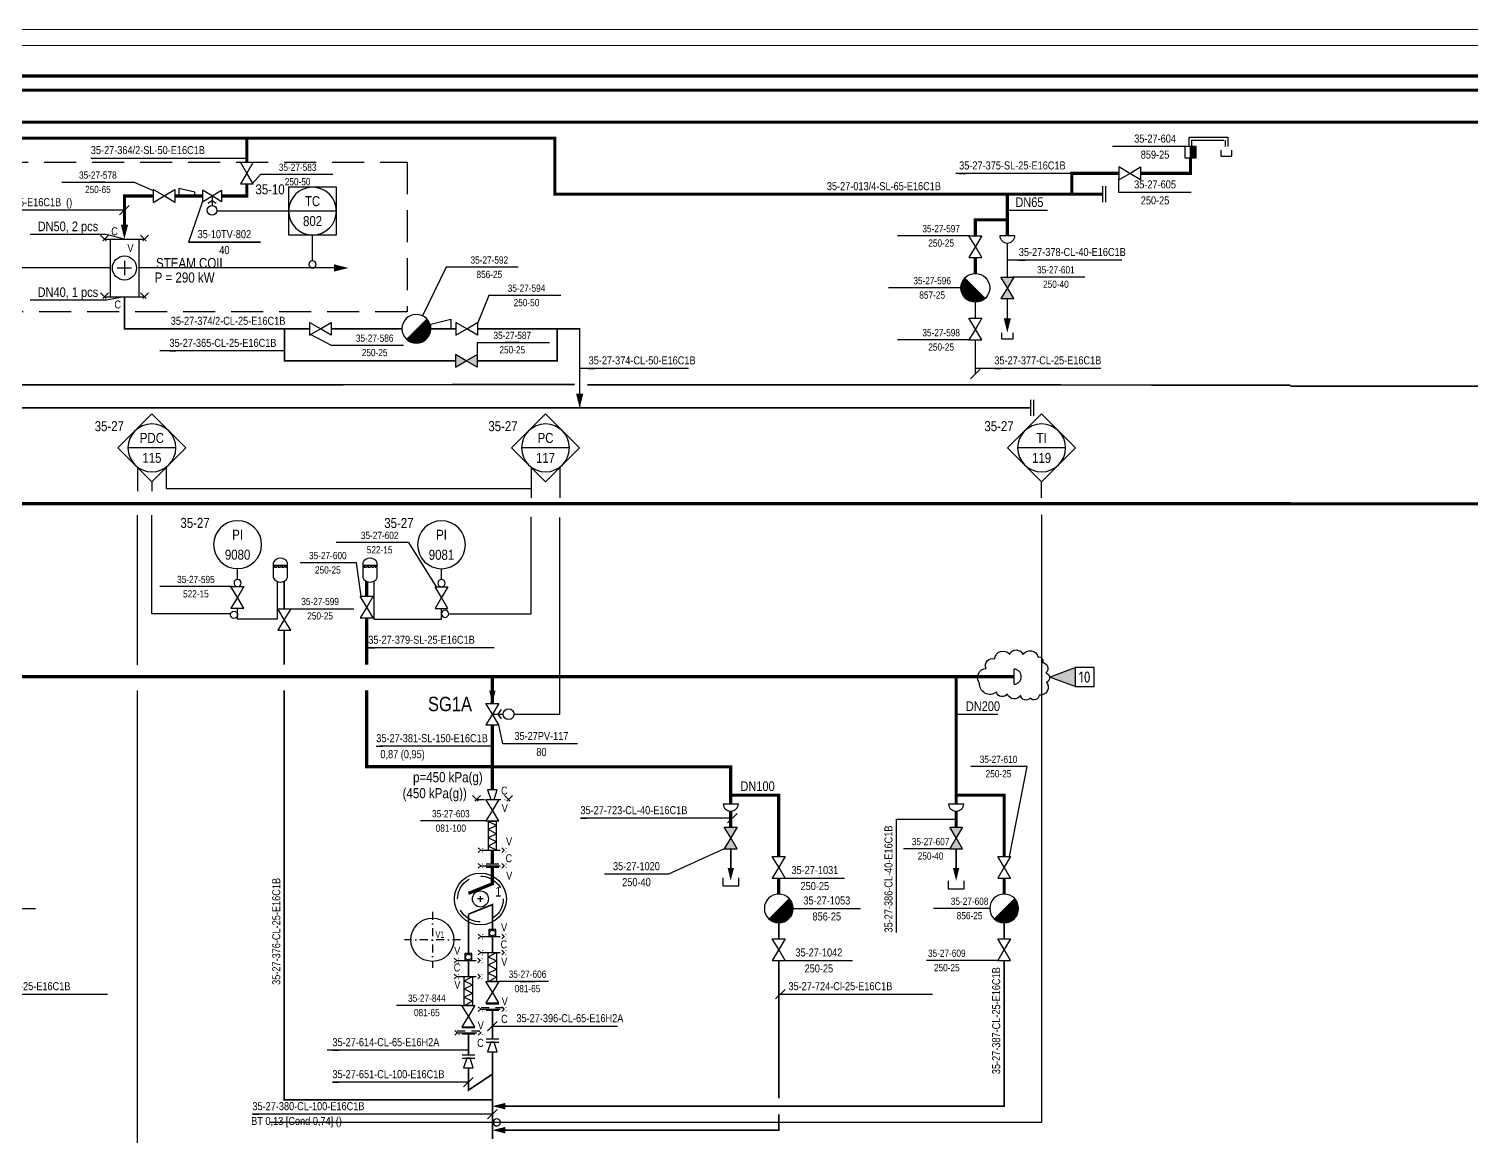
# Model space of a CAD drawing. Header units: millimetres. Extents: x -415 to 12957, y -5 to 599.
# Drawn here: x 9570.9 to 10021.5, y 248.1 to 594.2 of the extents above; entities that cross this region are included whole.
import ezdxf
from ezdxf.enums import TextEntityAlignment as Align

# ---------------------------------------------------------------- set-up
doc = ezdxf.new("R2010")
doc.units = ezdxf.units.MM
doc.header["$LTSCALE"] = 10
doc.header["$MEASUREMENT"] = 0
for name, pattern in [('CENTER', [2, 1.25, -0.25, 0.25, -0.25]), ('DASHDOT2', [0.5, 0.25, -0.125, 0, -0.125]), ('DASHED', [0.75, 0.5, -0.25]), ('DASHEDX2', [1.5, 1, -0.5])]:
    doc.linetypes.add(name, pattern=pattern)
doc.layers.get('0').update_dxf_attribs({"linetype": 'CONTINUOUS'})
doc.layers.add('BALANSSI', color=3, linetype='CONTINUOUS', lineweight=25)
for name, color, linetype in [('HOYRYPATTERIT', 7, 'CONTINUOUS'), ('HOYRYRYHMIEN NIMET', 30, 'CONTINUOUS'), ('ILMAPUTKET', 7, 'CONTINUOUS'), ('KUIVATUSSYLINTERIN_N', 7, 'CONTINUOUS'), ('KUIVATUSSYLINTERIT', 31, 'CONTINUOUS'), ('KURISTINLEVYT', 7, 'CONTINUOUS'), ('METALLILETKUT', 7, 'CONTINUOUS'), ('NAKOLASIT', 7, 'CONTINUOUS'), ('P-A-SHEET', 3, 'CONTINUOUS'), ('P-COND', 4, 'CONTINUOUS'), ('P-CVPOS', 7, 'CONTINUOUS'), ('P-DELIVERY_LIMIT', 1, 'DASHDOT2'), ('P-EQUIPMENTS', 7, 'CONTINUOUS'), ('P-FITTINGS', 7, 'CONTINUOUS'), ('P-INSTRPOS', 7, 'CONTINUOUS'), ('P-INSTRPOS_TEXTS', 7, 'CONTINUOUS'), ('P-INSTRU', 7, 'CONTINUOUS'), ('P-LINEPOS', 7, 'CONTINUOUS'), ('P-OTHER', 7, 'CONTINUOUS'), ('P-REVISIONS', 1, 'CONTINUOUS'), ('P-STEAM1', 6, 'CONTINUOUS'), ('P-SYMB', 7, 'CONTINUOUS'), ('P-TEXT', 7, 'CONTINUOUS'), ('P-VALVEPOS', 7, 'CONTINUOUS'), ('P-VENTS', 7, 'CONTINUOUS'), ('PUTKIKARTIOT', 7, 'CONTINUOUS'), ('VAC-TELA_NUMEROT', 7, 'CONTINUOUS'), ('VAC-TELAT', 31, 'CONTINUOUS'), ('VEDENEROTTIMET', 7, 'CONTINUOUS')]:
    doc.layers.add(name, color=color, linetype=linetype)
doc.styles.add('ARIAL', font='ARIALN.TTF')
doc.styles.add('ARIALN', font='ARIALN.TTF')
doc.styles.add('CTS_REV', font='isocp.shx')
doc.styles.add('LEGIBLE', font='ARIALN.TTF')
doc.styles.add('MODESTD', font='ARIALN.TTF')
doc.styles.add('ROMANS', font='ARIALN.TTF')
doc.styles.get("Standard").update_dxf_attribs({"font": 'ARIALN.TTF'})

# ---------------------------------------------------------------- blocks, each defined once
blk = doc.blocks.new('ARROW')
blk.add_solid([(-2.5, -1.25), (-2.5, 1.25), (2.5, 0)])
at = {"linetype": 'Continuous', "flags": 1}
blk.add_attdef('SYM_WIDTH', (0, 0), '', height=3, dxfattribs=at)
blk = doc.blocks.new('LPoist')
at = {"const_width": 3.75}
blk.add_lwpolyline([(1.33, 2.42, -1), (-1.33, 5.08, -5.843182)], format="xyb", dxfattribs=at)
blk.add_circle((0, 3.75), 3.75)
blk = doc.blocks.new('höyrypatteri')
for p, q in [((0, 5), (0, -5)), ((0, 5), (5, 5)), ((5, 5), (5, -5)), ((1.25, 0), (3.75, 0)), ((2.5, 1.25), (2.5, -1.25)), ((0, -5), (5, -5))]:
    blk.add_line(p, q)
blk.add_circle((2.5, 0), 2.09)
blk = doc.blocks.new('PI314')
for p, q in [((0, 2.5), (0, -2.5)), ((1, 2.5), (1, -2.5))]:
    blk.add_line(p, q)
blk = doc.blocks.new('supistuskartio')
for p, q in [((-2.5, -0.28), (-2.5, -1.464)), ((2.5, -0.28), (-2.5, -0.28)), ((-2.5, -1.464), (2.5, -2.664)), ((2.5, -2.664), (2.5, -0.28))]:
    blk.add_line(p, q)
at = {"linetype": 'Continuous', "style": 'LEGIBLE', "flags": 9}
blk.add_attdef('FC', (0, 3.5), '', height=1.8, dxfattribs=at)
blk = doc.blocks.new('PPI_0103B')
at = {"color": 0, "linetype": 'ByBlock'}
blk.add_circle((0, 0), 1.25, dxfattribs=at)
blk = doc.blocks.new('PPI_1100A')
at = {"color": 0, "linetype": 'ByBlock'}
blk.add_line((0, 0), (2, 0), dxfattribs=at)
blk = doc.blocks.new('PPI_0900A')
at = {"color": 0, "linetype": 'ByBlock'}
blk.add_line((-2.5, 0), (2.5, 0), dxfattribs=at)
blk = doc.blocks.new('PPI_1000A')
at = {"color": 0, "linetype": 'ByBlock'}
blk.add_line((-1, 0), (1, 0), dxfattribs=at)
blk = doc.blocks.new('PPI_1207A')
at = {"color": 0, "linetype": 'ByBlock'}
for p, q in [((-8.5, 0), (0, 8.5)), ((0, 8.5), (8.5, 0)), ((0, -8.5), (-8.5, 0)), ((-6, 0), (6, 0)), ((8.5, 0), (0, -8.5))]:
    blk.add_line(p, q, dxfattribs=at)
blk.add_circle((0, 0), 6, dxfattribs=at)
blk = doc.blocks.new('PPI_1204A')
at = {"color": 0, "linetype": 'ByBlock'}
for p, q in [((-6, -6), (-6, 6)), ((-6, 6), (6, 6)), ((6, 6), (6, -6)), ((-6, 0), (6, 0)), ((6, -6), (-6, -6))]:
    blk.add_line(p, q, dxfattribs=at)
blk.add_circle((0, 0), 6, dxfattribs=at)
blk = doc.blocks.new('PPI_1200A')
at = {"color": 0, "linetype": 'ByBlock'}
blk.add_circle((0, 0), 6, dxfattribs=at)
blk = doc.blocks.new('PI321O06')
blk.add_hatch(color=256).paths.add_polyline_path([(0.5, 0), (-0.5, 0), (-0.5, -0.5), (0.5, -0.5)])
for p, q in [((0.5, 0.5), (-0.5, 0.5)), ((-0.5, 0.5), (-0.5, -0.5)), ((-0.5, 0), (0.5, 0)), ((0.5, -0.5), (0.5, 0.5)), ((-0.5, -0.5), (0.5, -0.5))]:
    blk.add_line(p, q)
blk = doc.blocks.new('LAI2587')
for p, q in [((0, 0), (2.5, 0)), ((0, -8.75), (0, 0)), ((2.5, 0), (2.5, -8.75)), ((2.5, -8.75), (0, -8.75))]:
    blk.add_line(p, q)
blk = doc.blocks.new('FLEXIBLE-JOINT')
for p, q in [((1.25, 8.75), (-1.25, 7.5)), ((1.25, 6.25), (-1.25, 7.5)), ((1.25, 6.25), (-1.25, 5)), ((1.25, 3.75), (-1.25, 5)), ((1.25, 3.75), (-1.25, 2.5)), ((1.25, 1.25), (-1.25, 2.5)), ((1.25, 1.25), (-1.25, 0))]:
    blk.add_line(p, q)
at = {"rotation": 180}
blk.add_blockref('LAI2587', (1.25, 0), dxfattribs=at)
blk = doc.blocks.new('P7A1100')
at = {"color": 0, "linetype": 'ByBlock'}
for points in [[(-3, -1.8), (-3, 1.8), (0, 0)], [(3, -1.8), (3, 1.8), (0, 0)]]:
    blk.add_lwpolyline(points, close=True, dxfattribs=at)
blk = doc.blocks.new('P7A1305')
at = {"color": 0, "linetype": 'ByBlock'}
blk.add_solid([(-4, -1), (-4, 1), (0, 0)], dxfattribs=at)
blk = doc.blocks.new('PRO66DD')
h = blk.add_hatch(color=0)
h.paths.add_polyline_path([(-3, 1.8), (-3, -1.8), (0, 0)])
h.paths.add_polyline_path([(3, -1.8), (3, 1.8), (0, 0)])
at = {"layer": 'P-VENTS', "color": 0, "linetype": 'Continuous'}
for points in [[(-3, -1.8), (-3, 1.8), (0, 0)], [(3, -1.8), (3, 1.8), (0, 0)]]:
    blk.add_lwpolyline(points, close=True, dxfattribs=at)
blk = doc.blocks.new('P7A0127')
at = {"color": 0, "linetype": 'ByBlock'}
for p, q in [((-7.5, 20), (-7.5, 17.5)), ((7.5, 17.5), (-7.5, 17.5)), ((-7.5, 17.5), (-7.5, 5)), ((7.5, 17.5), (7.5, 20)), ((7.5, 5), (7.5, 17.5))]:
    blk.add_line(p, q, dxfattribs=at)
at = {"color": 0, "linetype": 'DASHEDX2', "ltscale": 0.25}
for points in [[(-7.5, 16.5), (7.5, 16.5)], [(-6, 15.5), (6, 15.5)]]:
    blk.add_lwpolyline(points, dxfattribs=at)
at = {"color": 0, "linetype": 'ByBlock'}
for centre, start, end in [((0, 16.9), 22.4569, 157.5431), ((0, 8.1), 202.4569, 337.5431)]:
    blk.add_arc(centre, 8.12, start, end, dxfattribs=at)
blk = doc.blocks.new('p7a1370')
at = {"color": 0, "linetype": 'ByBlock'}
for p, q in [((1.25, 1.25), (-1.25, -1.25)), ((-1.25, 1.25), (1.25, -1.25))]:
    blk.add_line(p, q, dxfattribs=at)
blk = doc.blocks.new('A$A7D25')
at = {"layer": 'P-DELIVERY_LIMIT'}
blk.add_lwpolyline([(1.25, 1.25), (11.25, 1.25)], dxfattribs=at)
for p in [(1.25, 1.25), (11.25, 1.25)]:
    blk.add_blockref('p7a1370', p, dxfattribs=at)
blk = doc.blocks.new('P7A1210')
at = {"color": 0, "linetype": 'ByBlock'}
blk.add_lwpolyline([(-3, 1.5), (-3, -1.5), (0, -0.5), (0, 0.5)], close=True, dxfattribs=at)
blk = doc.blocks.new('P7A1304')
at = {"color": 0, "linetype": 'ByBlock'}
blk.add_line((1.5, 1.5), (-1.5, -1.5), dxfattribs=at)
blk = doc.blocks.new('P7A1215')
at = {"color": 0, "linetype": 'ByBlock'}
for p, q in [((0, 2), (0, -2)), ((1, 2), (1, -2))]:
    blk.add_line(p, q, dxfattribs=at)
blk = doc.blocks.new('PPI_2100A')
at = {"color": 0, "linetype": 'ByBlock'}
blk.add_line((0, 0), (2, 0), dxfattribs=at)
blk = doc.blocks.new('P7A1283')
at = {"color": 0, "linetype": 'ByBlock'}
blk.add_lwpolyline([(-2.5, 0), (-2.5, -1.184), (2.5, -2.384), (2.5, 0)], close=True, dxfattribs=at)
blk = doc.blocks.new('CVE63C2')
at = {"color": 0, "linetype": 'Continuous'}
blk.add_lwpolyline([(-1.5, 4.5, -1), (1.5, 4.5, -1), (-1.5, 4.5)], format="xyb", close=True, dxfattribs=at)
for points in [[(-1.27, 2.39), (0, 1.5), (1.27, 2.39)], [(0, 0), (0, 3)]]:
    blk.add_lwpolyline(points, dxfattribs=at)
at = {"layer": 'P-VENTS', "color": 0, "linetype": 'Continuous'}
for points in [[(-3, -1.8), (-3, 1.8), (0, 0)], [(3, -1.8), (3, 1.8), (0, 0)]]:
    blk.add_lwpolyline(points, close=True, dxfattribs=at)
blk = doc.blocks.new('CVED95A')
at = {"color": 0, "linetype": 'Continuous'}
blk.add_lwpolyline([(-1.5, 4.5, -1), (1.5, 4.5, -1), (-1.5, 4.5)], format="xyb", close=True, dxfattribs=at)
for points in [[(-1.27, 2.39), (0, 1.5), (1.27, 2.39)], [(0, 0), (0, 3)]]:
    blk.add_lwpolyline(points, dxfattribs=at)
at = {"layer": 'P-VENTS', "color": 0, "linetype": 'Continuous'}
for points in [[(-3, -1.8), (-3, 1.8), (0, 0)], [(3, -1.8), (3, 1.8), (0, 0)]]:
    blk.add_lwpolyline(points, close=True, dxfattribs=at)
blk = doc.blocks.new('P7A1325')
at = {"color": 0, "linetype": 'ByBlock'}
for p, q in [((-9, -1.5), (-6, 1.5)), ((-9, 1.5), (-6, -1.5)), ((6, -1.5), (9, 1.5)), ((6, 1.5), (9, -1.5))]:
    blk.add_line(p, q, dxfattribs=at)
at = {"color": 0, "linetype": 'CENTER'}
blk.add_line((-7.5, 0), (7.5, 0), dxfattribs=at)
blk = doc.blocks.new('P7A1241')
at = {"color": 0, "linetype": 'ByBlock'}
for p, q in [((-1, -2), (-1, 2)), ((0, 3.5), (0, 1)), ((1, -2), (1, 2)), ((0, -1), (0, -3.5))]:
    blk.add_line(p, q, dxfattribs=at)
blk = doc.blocks.new('P7A1369')
at = {"color": 0, "linetype": 'ByBlock'}
blk.add_lwpolyline([(8, -3), (0, 0), (8, 3)], dxfattribs=at)
blk.add_lwpolyline([(14, -3), (14, 3), (8, 3), (8, -3)], close=True, dxfattribs=at)
blk.add_solid([(8, 3), (8, -3), (0, 0)], dxfattribs=at)
at = {"color": 7, "linetype": 'Continuous', "style": 'CTS_REV'}
blk.add_attdef('A', text='', height=3.5, dxfattribs=at).set_placement((11, 0), align=Align.MIDDLE)

msp = doc.modelspace()

# ---------------------------------------------------------------- linework, layer by layer
at = {"layer": 'ILMAPUTKET', "linetype": 'Continuous'}
msp.add_lwpolyline([(9933.37, 557.38), (9933.37, 560.32), (9945.52, 560.32), (9945.52, 557.38)], dxfattribs=at)
at = {"layer": 'ILMAPUTKET', "linetype": 'DASHEDX2'}
msp.add_lwpolyline([(9934.27, 557.38), (9934.27, 559.42), (9944.62, 559.42), (9944.62, 557.38)], dxfattribs=at)
at = {"layer": 'KUIVATUSSYLINTERIT', "linetype": 'Continuous'}
for points in [[(9712.86, 322.25), (9711.06, 322.25)], [(9711.96, 321.35), (9711.96, 323.15)]]:
    msp.add_lwpolyline(points, dxfattribs=at)
for radius in [8.11, 2.51]:
    msp.add_circle((9711.96, 322.25), radius, dxfattribs=at)
at = {"layer": 'KUIVATUSSYLINTERIT', "linetype": 'DASHED', "ltscale": 1.5}
msp.add_circle((9711.96, 322.25), 7.14, dxfattribs=at)
at = {"layer": 'KURISTINLEVYT'}
for points in [[(9714.58, 289.75), (9716.83, 289.75)], [(9707.08, 282.25), (9709.33, 282.25)]]:
    msp.add_lwpolyline(points, dxfattribs=at)
at = {"layer": 'NAKOLASIT'}
for points in [[(9716.83, 310.5), (9716.83, 312.75), (9714.58, 312.75), (9714.58, 310.5)], [(9709.33, 303), (9709.33, 305.25), (9707.08, 305.25), (9707.08, 303)]]:
    msp.add_lwpolyline(points, close=True, dxfattribs=at)
at = {"layer": 'NAKOLASIT', "linetype": 'Continuous'}
for centre in [(9715.71, 311.62), (9708.21, 304.12)]:
    msp.add_circle(centre, 0.9, dxfattribs=at)
at = {"layer": 'P-A-SHEET', "color": 7, "const_width": 0.35}
for points in [[(-410, 0), (12952.06, 0), (12952.06, 594), (-410, 594)], [(-405, 5), (12947.06, 5), (12947.06, 589), (-405, 589)]]:
    msp.add_lwpolyline(points, close=True, dxfattribs=at)
at = {"layer": 'P-COND', "linetype": 'Continuous', "const_width": 0.5}
for points in [[(9876.61, 516.61), (9876.61, 527.24)], [(9876.61, 509.86), (9876.61, 503.74)], [(9866.61, 508.74), (9866.61, 503.74)], [(9665.36, 500.43), (9687.44, 500.43)], [(9696.44, 500.43), (9704.31, 500.43)], [(9866.61, 496.99), (9866.61, 486.31)], [(9650.67, 412.97), (9650.67, 421.39)], [(9650.67, 395.44), (9650.67, 406.22)], [(9650.67, 387.44), (9650.67, 259.5), (9715.72, 259.5)], [(9715.71, 312.75), (9715.71, 320.5), (9708.21, 317.5)], [(9708.21, 305.25), (9708.21, 317.5)], [(9805.18, 314.79), (9805.18, 309.79)], [(9875.61, 314.79), (9875.61, 309.79)], [(9715.71, 305.5), (9715.71, 310.5)], [(9708.21, 298), (9708.21, 303)], [(9875.61, 303.04), (9875.61, 257.5), (9719.71, 257.5)], [(9805.18, 303.04), (9805.18, 260)], [(9805.18, 255), (9805.18, 252.5), (9805.18, 250), (9719.71, 250)]]:
    msp.add_lwpolyline(points, dxfattribs=at)
at = {"layer": 'P-COND', "linetype": 'Continuous'}
for points in [[(9600.73, 510.44, 0.5, 0.5, 0), (9600.73, 500.43, 0.5, 0.5, 0), (9658.61, 500.43, 0, 0, 0)], [(9650.73, 500.43, 0.5, 0.5, 0), (9650.73, 490.43, 0.5, 0.5, 0), (9704.15, 490.43, 0, 0, 0)], [(9710.9, 490.43, 0.5, 0.5, 0), (9735.98, 490.43, 0.5, 0.5, 0), (9735.98, 500.43, 0, 0, 0)], [(9711.06, 500.43, 0.5, 0.5, 0), (9742.98, 500.43, 0.5, 0.5, 0), (9742.98, 475.71, 0, 0, 0)]]:
    msp.add_lwpolyline(points, format="xyseb", dxfattribs=at)
at = {"layer": 'P-COND', "const_width": 0.5}
for points in [[(8765.86, 482.41), (9740.21, 483.01), (9741.38, 483)], [(9745.38, 482.9), (9870.21, 482.9), (9965.01, 482.83)], [(9965.01, 482.5), (10141.92, 482.5), (10141.92, 448.25)], [(6459.81, 475.71), (9883.8, 475.71)], [(9790.18, 337.94), (9790.18, 330.44)], [(9860.61, 337.94), (9860.61, 330.44)], [(9715.71, 278.5), (9715.71, 287.37)], [(9708.21, 280), (9708.21, 273.5)], [(9715.71, 247.26), (9715.71, 274.5)], [(9708.21, 269.5), (9708.21, 262.5), (9715.71, 267.5), (9715.71, 269.5)]]:
    msp.add_lwpolyline(points, dxfattribs=at)
at = {"layer": 'P-CVPOS'}
msp.add_lwpolyline([(9625.12, 540.25), (9620.7, 527.53), (9643.2, 527.53), (9620.7, 527.53)], dxfattribs=at)
at = {"layer": 'P-DELIVERY_LIMIT'}
for points in [[(9594.48, 528.44), (9606.98, 528.44)], [(9594.48, 510.44), (9606.98, 510.44)]]:
    msp.add_lwpolyline(points, dxfattribs=at)
at = {"layer": 'P-INSTRU', "linetype": 'Continuous'}
for points in [[(9652.04, 537.22), (9629.76, 537.22)], [(9659.51, 521.69), (9659.51, 529.75)], [(9887.31, 447.56), (9887.31, 452.61)], [(9636.09, 422.11), (9636.09, 425.48)], [(9699.8, 422.07), (9699.8, 425.44)], [(9648.42, 421.39), (9648.42, 409.69)], [(9678.67, 421.49), (9678.67, 409.69)], [(9633.85, 411.38), (9609.31, 411.38)], [(9636.05, 409.69), (9636.05, 413.11)], [(9699.8, 409.69), (9699.8, 413.07)], [(9702.05, 411.38), (9727.8, 411.38)], [(9648.42, 409.69), (9636.05, 409.69)], [(9678.67, 409.69), (9699.8, 409.69)]]:
    msp.add_lwpolyline(points, dxfattribs=at)
at = {"layer": 'P-INSTRU'}
for points in [[(9604.81, 457.1), (9604.81, 449.71)], [(9613.81, 457.1), (9613.81, 450.56)], [(9727.8, 457.1), (9727.8, 447.56)], [(9736.8, 457.1), (9736.8, 447.56)], [(9609.31, 452.61), (9609.31, 449.71)], [(9613.81, 450.56), (9727.8, 450.56)], [(9604.81, 395.44), (9604.81, 442.23)], [(9609.31, 411.38), (9609.31, 442.23)], [(9727.8, 411.38), (9727.8, 441.71)], [(9722.43, 380.02), (9736.8, 380.02), (9736.8, 441.48)], [(9709.19, 243.87), (9633.14, 243.87), (9604.81, 243.87), (9604.81, 387.44)]]:
    msp.add_lwpolyline(points, dxfattribs=at)
at = {"layer": 'P-LINEPOS'}
for points in [[(9600.73, 537.5), (9547.71, 537.5)], [(9876.61, 537.5), (9889.11, 537.5)], [(9912.4, 521.93), (9876.61, 521.93)], [(9650.73, 493.54), (9611.78, 493.54)], [(9776.93, 488.07), (9742.98, 488.07)], [(9861.14, 380), (9873.64, 380)], [(9790.71, 347.5), (9743.21, 347.5)], [(9841.96, 311.77), (9841.96, 347.19), (9860.61, 347.19)], [(9547.93, 292.5), (9595.43, 292.5)], [(9805.71, 292.5), (9853.21, 292.5)], [(9715.71, 282.5), (9754.82, 282.5)], [(9708.21, 265), (9665.71, 265)], [(9715.71, 255), (9640.71, 255)]]:
    msp.add_lwpolyline(points, dxfattribs=at)
at = {"layer": 'P-OTHER'}
for points in [[(9932.07, 557.38), (9909.47, 557.38)], [(9943.35, 556.28), (9943.35, 554.38), (9946.79, 554.38), (9946.79, 556.28)], [(9590.22, 553.79), (9638.98, 553.79)], [(9896.76, 548.99), (9860.54, 548.99)], [(9934.06, 543.07), (9911.46, 543.07), (9911.46, 547.3)], [(9864.92, 529.49), (9842.32, 529.49)], [(9900.77, 516.62), (9878.17, 516.62)], [(9862.11, 513.24), (9839.51, 513.24)], [(9864.92, 496.99), (9842.32, 496.99)], [(9874.88, 497.24), (9874.88, 499.14)], [(9878.33, 497.24), (9874.88, 497.24)], [(9878.33, 499.14), (9878.33, 497.24)], [(9905.82, 488.07), (9866.61, 488.07)], [(9887.31, 442.26), (9887.31, 252.43), (9646.12, 252.43)], [(9716.28, 400.76), (9676.42, 400.76)], [(9742.27, 370.69), (9718.92, 370.69), (9717.7, 376.65)], [(9715.72, 370), (9680.28, 370)], [(9882.84, 363.64), (9865.24, 363.64)], [(9708.21, 275), (9664.03, 275)]]:
    msp.add_lwpolyline(points, dxfattribs=at)
at = {"layer": 'P-OTHER', "linetype": 'DASHEDX2'}
msp.add_lwpolyline([(9470.65, 552.5), (9689.07, 552.5), (9689.07, 505.78), (9470.65, 505.78)], close=True, dxfattribs=at)
at = {"layer": 'P-OTHER', "linetype": 'Continuous'}
for points in [[(9571.29, 529.97), (9595.04, 529.97), (9600.76, 528.54)], [(9596.23, 519.44), (9552.57, 519.44)], [(9668.49, 519.44), (9605.23, 519.44)], [(9600.73, 510.44), (9595.04, 509.41), (9571.29, 509.41)]]:
    msp.add_lwpolyline(points, dxfattribs=at)
at = {"layer": 'P-REVISIONS'}
msp.add_lwpolyline([(9867.92, 389.74, -0.622376), (9869.99, 394.27, -0.041815), (9869.99, 394.27, -0.666667), (9872.63, 397.28, 0.163639), (9872.63, 397.28, -0.666667), (9877.35, 398.79, 0.46257), (9877.35, 398.79, -0.666667), (9881.5, 398.6, 0.699957), (9881.5, 398.6, -0.666667), (9886.22, 397.85, 0.787824), (9886.22, 397.85, -0.666667), (9887.54, 396.15, 1.714222), (9887.54, 396.15, -0.666667), (9888.67, 392.95, 2.600135), (9888.67, 392.95, -0.666667), (9888.86, 389.93, 4.297383), (9888.86, 389.93, -0.666667), (9886.59, 385.97, -16.021727), (9886.59, 385.97, -0.666667), (9883.76, 385.03, -2.196441), (9883.76, 385.03, -0.666667), (9880.75, 385.97, -1.09663), (9880.75, 385.97, -0.666667), (9876.6, 386.35, -1.362064), (9876.6, 386.35, -0.666667), (9873.2, 386.92, -1.260878), (9873.2, 386.92, -0.666667), (9867.92, 389.74, -0.907679), (9867.92, 389.74, -0.666667), (9867.92, 389.74, -0.55268), (9867.92, 389.74, -0.55268)], format="xyb", dxfattribs=at)
at = {"layer": 'P-STEAM1', "linetype": 'Continuous', "const_width": 1}
for points in [[(6459.81, 579.44), (9965.01, 579.44)], [(9965.01, 579.44), (12426.02, 579.44)], [(7676.65, 565), (9964.98, 565)], [(9965.01, 565), (10308.19, 565), (10308.19, 520), (10656.92, 520)], [(6459.81, 560), (9735.21, 560), (9735.21, 542.5), (9906.3, 542.5)], [(9638.98, 552.5), (9638.98, 560)], [(9933.82, 553.88), (9933.82, 548.99), (9918.21, 548.99)], [(9896.76, 542.5), (9896.76, 548.99), (9911.46, 548.99)], [(9625.12, 541.94), (9616.48, 541.94)], [(9876.61, 542.5), (9876.61, 529.49)], [(9866.61, 522.74), (9866.61, 517.74)], [(6459.81, 446.03), (9965.01, 445.79)], [(9965.01, 445.75), (10537.43, 445.71)], [(9676.42, 416.84), (9676.42, 421.49)], [(9676.42, 395.44), (9676.42, 410.09)], [(9185.23, 391.72), (9878.71, 391.72)], [(9790.18, 351.94), (9790.18, 363.56), (9715.71, 363.56)], [(9790.18, 349.69), (9790.18, 344.69)], [(9860.61, 349.69), (9860.61, 344.69)], [(9715.71, 337.5), (9715.71, 333.08)], [(9715.71, 332.08), (9715.71, 327), (9708.21, 324)], [(9805.18, 323.79), (9805.18, 328.79)], [(9875.61, 323.79), (9875.61, 328.79)]]:
    msp.add_lwpolyline(points, dxfattribs=at)
at = {"layer": 'P-STEAM1', "const_width": 1}
for points in [[(7672.13, 572.5), (7672.13, 575), (9965.01, 575)], [(9965.01, 575), (10133.57, 575), (10133.57, 567.5)], [(9715.71, 383.38), (9715.71, 391.72)], [(9715.71, 376.62), (9715.71, 356.38)]]:
    msp.add_lwpolyline(points, dxfattribs=at)
at = {"layer": 'P-STEAM1', "linetype": 'Continuous'}
for points in [[(9631.11, 541.94, 1, 1, 0), (9638.98, 541.94, 1, 1, 0), (9638.98, 545.75, 0, 0, 0)], [(9600.73, 532.94, 1, 1, 0), (9600.73, 541.94, 1, 1, 0), (9609.73, 541.94, 0, 0, 0)], [(9866.61, 529.49, 1, 1, 0), (9866.61, 534.49, 1, 1, 0), (9876.61, 534.49, 0, 0, 0)], [(9860.61, 391.72, 1, 1, 0), (9860.61, 351.94, 0, 0, 0)], [(9715.72, 363.57, 1, 1, 0), (9676.42, 363.57, 1, 1, 0), (9676.42, 387.44, 0, 0, 0)], [(9805.18, 335.54, 1, 1, 0), (9805.18, 354.69, 1, 1, 0), (9790.18, 354.69, 0, 0, 0)], [(9875.61, 335.54, 1, 1, 0), (9875.61, 354.69, 1, 1, 0), (9860.61, 354.69, 0, 0, 0)]]:
    msp.add_lwpolyline(points, format="xyseb", dxfattribs=at)
at = {"layer": 'P-VALVEPOS'}
for points in [[(9581.12, 546.23), (9603.72, 546.23), (9609.73, 543.63)], [(9643.27, 548.67), (9640.67, 545.75)], [(9665.87, 548.67), (9643.27, 548.67)], [(9701.25, 519.69), (9693.9, 504.48)], [(9723.75, 519.69), (9701.15, 519.69)], [(9714.59, 510.88), (9711.06, 502.12)], [(9737.09, 510.88), (9714.49, 510.88)], [(9665.41, 495.26), (9658.61, 498.75)], [(9710.9, 496.12), (9733.5, 496.12)], [(9710.9, 496.12), (9710.9, 492.46)], [(9687.91, 495.26), (9665.3, 495.26)], [(9689.48, 433.63), (9666.88, 433.63)], [(9689.48, 433.63), (9698.11, 419.82)], [(9673.28, 427.32), (9655.67, 427.32)], [(9674.74, 416.84), (9673.28, 427.32)], [(9634.36, 419.86), (9611.76, 419.86)], [(9652.36, 412.97), (9672.46, 412.97)], [(9877.3, 335.54), (9882.84, 363.64)], [(9713.68, 346.62), (9693.21, 346.62)], [(9788.15, 337.94), (9770.71, 330), (9750.71, 330)], [(9858.93, 337.94), (9844.13, 337.94)], [(9787.68, 328.81), (9787.68, 326.31), (9792.68, 326.31), (9792.68, 328.81)], [(9807.2, 328.79), (9825.71, 328.79)], [(9858.11, 327.94), (9858.11, 325.44), (9863.11, 325.44), (9863.11, 327.94)], [(9551.9, 319.29), (9572.93, 319.29)], [(9809.68, 319.29), (9830.71, 319.29)], [(9871.11, 319.29), (9853.51, 319.29)], [(9807.2, 303.04), (9828.21, 303.04)], [(9873.93, 303.04), (9851.32, 303.04)], [(9733.21, 296.5), (9717.73, 296.5)], [(9706.18, 289), (9685.71, 289)]]:
    msp.add_lwpolyline(points, dxfattribs=at)
at = {"layer": 'VAC-TELAT', "linetype": 'DASHDOT2'}
for points in [[(9696.95, 318.25), (9696.95, 300.75)], [(9696.95, 318.25), (9696.95, 300.75)], [(9705.7, 309.5), (9688.2, 309.5)]]:
    msp.add_lwpolyline(points, dxfattribs=at)
at = {"layer": 'VAC-TELAT', "linetype": 'Continuous'}
msp.add_circle((9696.95, 309.5), 6.75, dxfattribs=at)
at = {"layer": 'VEDENEROTTIMET'}
for points in [[(9878.99, 529.49), (9874.22, 529.49)], [(9878.71, 389.34), (9878.71, 394.11)], [(9787.79, 351.94), (9792.56, 351.94)], [(9858.23, 351.94), (9863, 351.94)]]:
    msp.add_lwpolyline(points, dxfattribs=at)
for centre, start, end in [((9876.61, 529.63), 183.296, 356.704), ((9878.58, 391.72), 273.296, 86.704), ((9790.18, 352.08), 183.296, 356.704), ((9860.61, 352.08), 183.296, 356.704)]:
    msp.add_arc(centre, 2.39, start, end, dxfattribs=at)

# ---------------------------------------------------------------- block references
at = {"layer": 'HOYRYPATTERIT', "xscale": 1.800000000000182, "yscale": 1.800000000000182, "zscale": 1.800000000000182}
msp.add_blockref('höyrypatteri', (9596.23, 519.44), dxfattribs=at)
at = {"layer": 'ILMAPUTKET', "xscale": 3.5, "yscale": 3.5, "zscale": 3.5, "rotation": 90.00000000000001}
msp.add_blockref('PI321O06', (9933.82, 555.63), dxfattribs=at)
at = {"layer": 'METALLILETKUT', "yscale": 1.028571429000294, "zscale": 1.028571429000294, "rotation": 180}
for p, xscale in [((9715.71, 346.5), -1.028571429000294), ((9715.71, 305.5), 1.028571429000294), ((9708.21, 298), 1.028571429000294)]:
    msp.add_blockref('FLEXIBLE-JOINT', p, dxfattribs=dict(at, xscale=xscale))
at = {"layer": 'P-COND', "linetype": 'Continuous', "yscale": 0.900000000000091, "zscale": 0.900000000000091}
for p, xscale, rotation in [((9876.61, 501.49), 0.900000000000091, 270), ((9742.98, 477.94), -0.900000000000091, 89.99999999999937)]:
    msp.add_blockref('ARROW', p, dxfattribs=dict(at, xscale=xscale, rotation=rotation))
at = {"layer": 'P-CVPOS', "color": 140, "xscale": -1}
for p in [(9631.95, 527.53), (9731.02, 370.69)]:
    msp.add_blockref('PPI_1000A', p, dxfattribs=at)
at = {"layer": 'P-DELIVERY_LIMIT'}
for name, p in [('p7a1370', (9594.48, 528.44)), ('p7a1370', (9606.98, 528.44)), ('p7a1370', (9594.48, 510.44)), ('p7a1370', (9606.98, 510.44)), ('A$A7D25', (9709.46, 352.12))]:
    msp.add_blockref(name, p, dxfattribs=at)
at = {"layer": 'P-DELIVERY_LIMIT', "xscale": 0.4899999999999999, "yscale": 0.4899999999999999, "zscale": 0.4899999999999999}
for p in [(9715.71, 337.5), (9715.71, 332.62), (9715.71, 310.5), (9708.21, 303), (9715.71, 305.5), (9708.21, 298), (9715.71, 287.81), (9708.35, 280.44)]:
    msp.add_blockref('P7A1325', p, dxfattribs=at)
at = {"layer": 'P-EQUIPMENTS', "xscale": 0.3002463749403548, "yscale": 0.3002463749403548, "zscale": 0.3002463749403548}
for p in [(9649.45, 421.25), (9677.46, 421.25)]:
    msp.add_blockref('P7A0127', p, dxfattribs=at)
at = {"layer": 'P-FITTINGS'}
for name, p, rotation in [('P7A1283', (9620.21, 541.94), 180), ('P7A1210', (9715.71, 353.38), 270), ('P7A1215', (9715.71, 333.08), 270), ('P7A1241', (9715.71, 288.37), 90), ('P7A1241', (9708.21, 281), 90), ('P7A1215', (9715.71, 277.5), 90), ('P7A1210', (9715.71, 277.5), 90), ('P7A1215', (9708.21, 272.5), 90), ('P7A1210', (9708.21, 272.5), 90)]:
    msp.add_blockref(name, p, dxfattribs=dict(at, rotation=rotation))
at = {"layer": 'P-INSTRPOS', "color": 140, "xscale": -1.245, "yscale": 1.245, "zscale": 1.245}
msp.add_blockref('PPI_1204A', (9659.51, 537.22), dxfattribs=at)
at = {"layer": 'P-INSTRU', "color": 1, "xscale": -0.899999999999636, "yscale": 0.899999999999636, "zscale": 0.899999999999636}
msp.add_blockref('PPI_0103B', (9659.51, 520.57), dxfattribs=at)
at = {"layer": 'P-INSTRU', "color": 140}
for name, p, xscale, yscale, zscale in [('PPI_1207A', (9609.31, 463.21), -1.2478, 1.2478, 1.2478), ('PPI_1207A', (9732.3, 463.21), -1.2478, 1.2478, 1.2478), ('PPI_1207A', (9887.31, 463.21), -1.2478, 1.2478, 1.2478), ('PPI_1200A', (9636.09, 432.98), -1.2478, 1.2478, 1.2478), ('PPI_1200A', (9699.8, 432.94), -1.2478, 1.2478, 1.2478), ('PPI_0103B', (9636.09, 420.98), -0.899999999999636, 0.899999999999636, 0.899999999999636), ('PPI_0103B', (9699.8, 420.94), -0.899999999999636, 0.899999999999636, 0.899999999999636), ('PPI_0103B', (9634.97, 411.07), 0.899999999999636, 0.899999999999636, 0.899999999999636), ('PPI_0103B', (9700.92, 411.38), -0.899999999999636, 0.899999999999636, 0.899999999999636)]:
    msp.add_blockref(name, p, dxfattribs=dict(at, xscale=xscale, yscale=yscale, zscale=zscale))
at = {"layer": 'P-INSTRU', "color": 140, "xscale": -0.899999999999636, "yscale": 0.899999999999636, "zscale": 0.899999999999636, "rotation": 270}
msp.add_blockref('PPI_0103B', (9717.06, 252.43), dxfattribs=at)
at = {"layer": 'P-LINEPOS', "color": 140}
for name, p in [('PPI_2100A', (9590.22, 553.79)), ('PPI_1100A', (9861.55, 548.99)), ('PPI_2100A', (9820.21, 542.5)), ('PPI_1100A', (9880.18, 521.93)), ('PPI_2100A', (9615.21, 500.43)), ('PPI_1100A', (9614.8, 493.54)), ('PPI_1100A', (9745.77, 488.07)), ('PPI_1100A', (9872.55, 488.07)), ('PPI_1100A', (9676.93, 400.76)), ('PPI_1100A', (9679.43, 370)), ('PPI_1100A', (9743.21, 347.5)), ('PPI_1100A', (9808.21, 292.5)), ('PPI_1100A', (9723.21, 282.5)), ('PPI_1100A', (9665.71, 275)), ('PPI_1100A', (9665.71, 265)), ('PPI_1100A', (9640.71, 255))]:
    msp.add_blockref(name, p, dxfattribs=at)
at = {"layer": 'P-LINEPOS'}
for p in [(9600.73, 537.5), (9790.71, 347.5), (9805.71, 292.5), (9715.71, 282.5), (9708.21, 265), (9715.71, 255)]:
    msp.add_blockref('P7A1304', p, dxfattribs=at)
at = {"layer": 'P-LINEPOS', "color": 140, "rotation": 90}
for p in [(9841.96, 311.77), (9650.67, 295.4), (9875.61, 267.5)]:
    msp.add_blockref('PPI_1100A', p, dxfattribs=at)
at = {"layer": 'P-OTHER', "xscale": -1}
for p in [(9907.3, 542.5), (9884.8, 475.71)]:
    msp.add_blockref('PI314', p, dxfattribs=at)
at = {"layer": 'P-OTHER', "linetype": 'Continuous', "xscale": -0.8999999999996362, "yscale": 0.8999999999996362, "zscale": 0.8999999999996362, "rotation": 180}
msp.add_blockref('ARROW', (9668.49, 519.44), dxfattribs=at)
at = {"layer": 'P-REVISIONS'}
msp.add_blockref('P7A1369', (9889.76, 391.6), dxfattribs=at).add_auto_attribs({'A': '10'})
at = {"layer": 'P-STEAM1', "linetype": 'Continuous', "xscale": -0.900000000000091, "yscale": 0.900000000000091, "zscale": 0.900000000000091, "rotation": 89.99999999999937}
msp.add_blockref('ARROW', (9600.73, 530.69), dxfattribs=at)
at = {"layer": 'P-SYMB', "yscale": 1.199999999999818, "zscale": 1.199999999999818}
for p, xscale in [((9866.61, 508.74), 1.199999999999818), ((9691.94, 495.93), -1.199999999999818), ((9805.18, 314.79), -1.199999999999818), ((9875.61, 314.79), -1.199999999999818)]:
    msp.add_blockref('LPoist', p, dxfattribs=dict(at, xscale=xscale))
at = {"layer": 'P-SYMB'}
msp.add_blockref('P7A1304', (9866.61, 486.31), dxfattribs=at)
for p, rotation in [((9715.71, 383.38), 270), ((9790.18, 327.94), 270), ((9860.61, 327.94), 270), ((9715.71, 257.5), 180), ((9715.71, 250), 180)]:
    msp.add_blockref('P7A1305', p, dxfattribs=dict(at, rotation=rotation))
at = {"layer": 'P-VALVEPOS', "color": 140, "xscale": -1}
for p in [(9922.76, 557.38), (9922.76, 543.07)]:
    msp.add_blockref('PPI_0900A', p, dxfattribs=at)
at = {"layer": 'P-VALVEPOS', "color": 140, "yscale": 0.9, "zscale": 0.9}
for p, xscale in [((9592.42, 546.23), -0.9), ((9654.85, 548.67), -0.9), ((9855.92, 529.49), -0.9), ((9714.75, 519.69), -0.9), ((9891.77, 516.62), -0.9), ((9726.36, 510.88), -0.9), ((9853.11, 513.24), -0.9), ((9721.91, 496.12), -0.9), ((9855.92, 496.99), -0.9), ((9678.91, 495.26), -0.9), ((9680.48, 433.63), -0.9), ((9664.28, 427.32), -0.9), ((9623.06, 419.86), -0.9), ((9661.87, 412.97), 0.9), ((9873.84, 363.64), -0.9), ((9702.72, 346.62), -0.9), ((9852.62, 337.94), -0.9), ((9864.81, 319.29), -0.9), ((9857.68, 303.04), -0.9), ((9726.67, 296.5), 0.9), ((9695.22, 289), -0.9)]:
    msp.add_blockref('PPI_0900A', p, dxfattribs=dict(at, xscale=xscale))
at = {"layer": 'P-VALVEPOS', "color": 140, "rotation": 180}
msp.add_blockref('PPI_0900A', (9760.71, 330), dxfattribs=at)
at = {"layer": 'P-VALVEPOS', "color": 140}
for p in [(9816.46, 328.79), (9820.19, 319.29), (9817.71, 303.04)]:
    msp.add_blockref('PPI_0900A', p, dxfattribs=at)
at = {"layer": 'P-VENTS'}
for name, p, xscale, yscale, zscale, rotation in [('P7A1100', (9638.98, 549.12), 1.125, 1.125, 1.125, 270), ('P7A1100', (9914.83, 548.99), 1.125, 1.125, 1.125, 180), ('P7A1100', (9613.11, 541.94), 1.125, 1.125, 1.125, 180), ('P7A1100', (9866.61, 526.11), 1.125, 1.125, 1.125, 270), ('PRO66DD', (9876.61, 513.24), 1.125000000000022, 1.125000000000022, 1.125000000000022, 270), ('P7A1100', (9661.98, 500.43), 1.125, 1.125, 1.125, 180), ('P7A1100', (9707.69, 500.43), 1.125, 1.125, 1.125, 180), ('P7A1100', (9866.61, 500.36), 1.125, 1.125, 1.125, 270), ('PRO66DD', (9707.53, 490.43), 1.125000000000022, 1.125000000000022, 1.125000000000022, 180), ('P7A1100', (9636.05, 416.48), 1.125, 1.125, 1.125, 270), ('P7A1100', (9699.8, 416.44), 1.125, 1.125, 1.125, 270), ('P7A1100', (9676.42, 413.47), 1.125, 1.125, 1.125, 270), ('P7A1100', (9650.67, 409.59), 1.125, 1.125, 1.125, 270), ('CVED95A', (9715.71, 380), 1.125, 1.125, 1.125, 270), ('P7A1100', (9715.71, 350), 1.125, 1.125, 1.125, 270), ('PRO66DD', (9790.18, 341.32), 1.125000000000022, 1.125000000000022, 1.125000000000022, 270), ('PRO66DD', (9860.61, 341.32), 1.125000000000022, 1.125000000000022, 1.125000000000022, 270), ('P7A1100', (9805.18, 332.17), 1.125, 1.125, 1.125, 270), ('P7A1100', (9875.61, 332.17), 1.125, 1.125, 1.125, 270), ('P7A1100', (9805.18, 306.42), 1.125, 1.125, 1.125, 270), ('P7A1100', (9875.61, 306.42), 1.125, 1.125, 1.125, 270), ('P7A1100', (9715.71, 293.12), 1.125, 1.125, 1.125, 270), ('P7A1100', (9708.21, 285.62), 1.125, 1.125, 1.125, 270)]:
    msp.add_blockref(name, p, dxfattribs=dict(at, xscale=xscale, yscale=yscale, zscale=zscale, rotation=rotation))
at = {"layer": 'P-VENTS', "rotation": 180}
msp.add_blockref('CVE63C2', (9628.11, 541.94), dxfattribs=at)
at = {"layer": 'PUTKIKARTIOT', "xscale": -1.258389262000037, "yscale": 1.258389262000037, "zscale": 1.258389262000037, "rotation": 180}
msp.add_blockref('supistuskartio', (9699.58, 500.08), dxfattribs=at)

# ---------------------------------------------------------------- texts
at = {"layer": 'BALANSSI', "linetype": 'Continuous'}
for s, p in [('p=450 kPa(g)', (9690.91, 358.74)), ('(450 kPa(g))', (9687.66, 353.74))]:
    msp.add_text(s, height=3.15, dxfattribs=at).set_placement(p)
at = {"layer": 'HOYRYRYHMIEN NIMET', "linetype": 'Continuous', "style": 'MODESTD'}
msp.add_text('SG1A', height=4.5, dxfattribs=at).set_placement((9695.57, 380.94))
at = {"layer": 'KUIVATUSSYLINTERIN_N', "style": 'ARIALN'}
msp.add_text('1', height=3, dxfattribs=at).set_placement((9716.56, 324.52), align=Align.MIDDLE_LEFT)
at = {"layer": 'P-CVPOS', "color": 140, "style": 'ARIAL'}
for s, p in [('35-10TV-802', (9631.95, 530.03)), ('40', (9631.95, 525.03)), ('35-27PV-117', (9731.02, 373.19)), ('80', (9731.02, 368.19))]:
    msp.add_text(s, height=2.5, dxfattribs=at).set_placement(p, align=Align.MIDDLE)
at = {"layer": 'P-DELIVERY_LIMIT', "style": 'ROMANS'}
for p in [(9596.61, 529.67), (9597.6, 506.8)]:
    msp.add_attdef('C', p, '', height=2.5, dxfattribs=at)
msp.add_attdef('V', text='', height=2.5, dxfattribs=at).set_placement((9603.57, 524.41), align=Align.RIGHT)
at = {"layer": 'P-DELIVERY_LIMIT', "linetype": 'Continuous', "style": 'ROMANS'}
for p in [(9720.49, 354.86), (9721.89, 333.72), (9720.33, 306.84), (9705.68, 299.6), (9720.49, 283.53), (9712.99, 276.03)]:
    msp.add_attdef('C', text='', height=2.5, rotation=359.8896, dxfattribs=at).set_placement(p, align=Align.RIGHT)
for p in [(9718.61, 349.43), (9719.96, 339), (9720.01, 328.3), (9718.4, 312.12), (9703.75, 304.87), (9718.45, 301.41), (9703.81, 294.17), (9718.61, 289.04), (9711.11, 281.54)]:
    msp.add_attdef('V', p, '', height=2.5, rotation=359.8896, dxfattribs=at)
at = {"layer": 'P-INSTRPOS_TEXTS', "style": 'ARIAL'}
for s, height, p in [('35-10', 3.112, (9650.79, 542.45)), ('35-27', 3.119, (9600.58, 468.45)), ('35-27', 3.119, (9723.57, 468.45)), ('35-27', 3.119, (9878.57, 468.45)), ('35-27', 3.119, (9627.36, 438.22)), ('35-27', 3.119, (9691.06, 438.18))]:
    msp.add_text(s, height=height, dxfattribs=at).set_placement(p, align=Align.RIGHT)
for s, height, p in [('TC', 3.112, (9659.51, 540.33)), ('802', 3.112, (9659.51, 534.1)), ('PDC', 3.119, (9609.31, 466.33)), ('PC', 3.119, (9732.3, 466.33)), ('TI', 3.119, (9887.31, 466.33)), ('115', 3.119, (9609.31, 460.09)), ('117', 3.119, (9732.3, 460.09)), ('119', 3.119, (9887.31, 460.09)), ('PI', 3.119, (9636.09, 436.1)), ('PI', 3.119, (9699.8, 436.06)), ('9080', 3.119, (9636.09, 429.86)), ('9081', 3.119, (9699.8, 429.82))]:
    msp.add_text(s, height=height, dxfattribs=at).set_placement(p, align=Align.MIDDLE)
at = {"layer": 'P-LINEPOS', "color": 140, "style": 'ARIAL'}
for s, p in [('35-27-364/2-SL-50-E16C1B', (9590.22, 556.29)), ('35-27-375-SL-25-E16C1B', (9861.55, 551.49)), ('35-27-013/4-SL-65-E16C1B', (9820.21, 545)), ('35-27-364-SL-65-E16C1B', (9547.71, 540)), ('()', (9582.51, 539.98)), ('35-27-378-CL-40-E16C1B', (9880.18, 524.43)), ('35-27-374/2-CL-25-E16C1B', (9615.21, 502.93)), ('35-27-365-CL-25-E16C1B', (9614.8, 496.04)), ('35-27-374-CL-50-E16C1B', (9745.77, 490.57)), ('35-27-377-CL-25-E16C1B', (9872.55, 490.57)), ('35-27-379-SL-25-E16C1B', (9676.93, 403.26)), ('35-27-381-SL-150-E16C1B', (9679.43, 372.5)), ('0,87 (0,95)', (9680.71, 367.5)), ('35-27-723-CL-40-E16C1B', (9743.21, 350)), ('35-27-722-CL-25-E16C1B', (9550.43, 295)), ('35-27-724-Cl-25-E16C1B', (9808.21, 295)), ('35-27-396-CL-65-E16H2A', (9723.21, 285)), ('35-27-614-CL-65-E16H2A', (9665.71, 277.5)), ('35-27-651-CL-100-E16C1B', (9665.71, 267.5)), ('35-27-380-CL-100-E16C1B', (9640.71, 257.5)), ('BT 0,13 [Cond 0,74] ()', (9640.33, 252.87))]:
    msp.add_text(s, height=2.5, dxfattribs=at).set_placement(p, align=Align.MIDDLE_LEFT)
for s, p in [('35-27-386-CL-40-E16C1B', (9839.46, 311.77)), ('35-27-376-CL-25-E16C1B', (9648.17, 295.4)), ('35-27-387-CL-25-E16C1B', (9873.11, 267.5))]:
    msp.add_text(s, height=2.5, rotation=90, dxfattribs=at).set_placement(p, align=Align.MIDDLE_LEFT)
at = {"layer": 'P-OTHER', "linetype": 'Continuous', "style": 'MODESTD'}
for s, p in [('STEAM COIL', (9610.6, 519.39)), ('P = 290 kW', (9610.15, 514.89))]:
    msp.add_text(s, height=3.15, dxfattribs=at).set_placement(p)
at = {"layer": 'P-TEXT', "style": 'ARIALN'}
for s, p in [('DN65', (9879.11, 540)), ('DN200', (9863.64, 382.5)), ('DN100', (9793.21, 357.5))]:
    msp.add_text(s, height=3, dxfattribs=at).set_placement(p, align=Align.MIDDLE_LEFT)
for s, p in [('DN50, 2 pcs', (9573.61, 530.94)), ('DN40, 1 pcs', (9573.61, 510.38))]:
    msp.add_text(s, height=3, dxfattribs=at).set_placement(p)
at = {"layer": 'P-VALVEPOS', "color": 140, "style": 'ARIAL'}
for s, height, p in [('35-27-604', 2.5, (9922.76, 559.88)), ('859-25', 2.5, (9922.76, 554.88)), ('35-27-583', 2.25, (9654.85, 550.92)), ('35-27-578', 2.25, (9592.42, 548.48)), ('250-50', 2.25, (9654.85, 546.42)), ('35-27-605', 2.5, (9922.76, 545.57)), ('250-65', 2.25, (9592.42, 543.98)), ('250-25', 2.5, (9922.76, 540.57)), ('35-27-597', 2.25, (9855.92, 531.74)), ('250-25', 2.25, (9855.92, 527.24)), ('35-27-592', 2.25, (9714.75, 521.94)), ('856-25', 2.25, (9714.75, 517.44)), ('35-27-601', 2.25, (9891.77, 518.87)), ('35-27-594', 2.25, (9726.36, 513.13)), ('35-27-596', 2.25, (9853.11, 515.49)), ('250-40', 2.25, (9891.77, 514.37)), ('250-50', 2.25, (9726.36, 508.63)), ('857-25', 2.25, (9853.11, 510.99)), ('35-27-598', 2.25, (9855.92, 499.24)), ('35-27-586', 2.25, (9678.91, 497.51)), ('35-27-587', 2.25, (9721.91, 498.37)), ('250-25', 2.25, (9855.92, 494.74)), ('250-25', 2.25, (9678.91, 493.01)), ('250-25', 2.25, (9721.91, 493.87)), ('35-27-602', 2.25, (9680.48, 435.88)), ('35-27-600', 2.25, (9664.28, 429.57)), ('522-15', 2.25, (9680.48, 431.38)), ('250-25', 2.25, (9664.28, 425.07)), ('35-27-595', 2.25, (9623.06, 422.11)), ('522-15', 2.25, (9623.06, 417.61)), ('35-27-599', 2.25, (9661.87, 415.22)), ('250-25', 2.25, (9661.87, 410.72)), ('35-27-610', 2.25, (9873.84, 365.89)), ('250-25', 2.25, (9873.84, 361.39)), ('35-27-603', 2.25, (9702.72, 348.88)), ('081-100', 2.25, (9702.72, 344.38)), ('35-27-607', 2.25, (9852.62, 340.19)), ('35-27-1020', 2.5, (9760.71, 332.5)), ('250-40', 2.25, (9852.62, 335.69)), ('35-27-1031', 2.5, (9816.46, 331.29)), ('250-40', 2.5, (9760.71, 327.5)), ('250-25', 2.5, (9816.46, 326.29)), ('35-27-1053', 2.5, (9820.19, 321.79)), ('35-27-608', 2.25, (9864.81, 321.54)), ('856-25', 2.5, (9820.19, 316.79)), ('856-25', 2.25, (9864.81, 317.04)), ('35-27-1042', 2.5, (9817.71, 305.54)), ('35-27-609', 2.25, (9857.68, 305.29)), ('250-25', 2.25, (9857.68, 300.79)), ('35-27-606', 2.25, (9726.67, 298.75)), ('250-25', 2.5, (9817.71, 300.54)), ('081-65', 2.25, (9726.67, 294.25)), ('35-27-844', 2.25, (9695.22, 291.25)), ('081-65', 2.25, (9695.22, 286.75))]:
    msp.add_text(s, height=height, dxfattribs=at).set_placement(p, align=Align.MIDDLE)
at = {"layer": 'VAC-TELA_NUMEROT', "style": 'ARIALN'}
msp.add_text('V1', height=2, dxfattribs=at).set_placement((9697.91, 311.1), align=Align.MIDDLE_LEFT)

doc.saveas('drawing.dxf')
